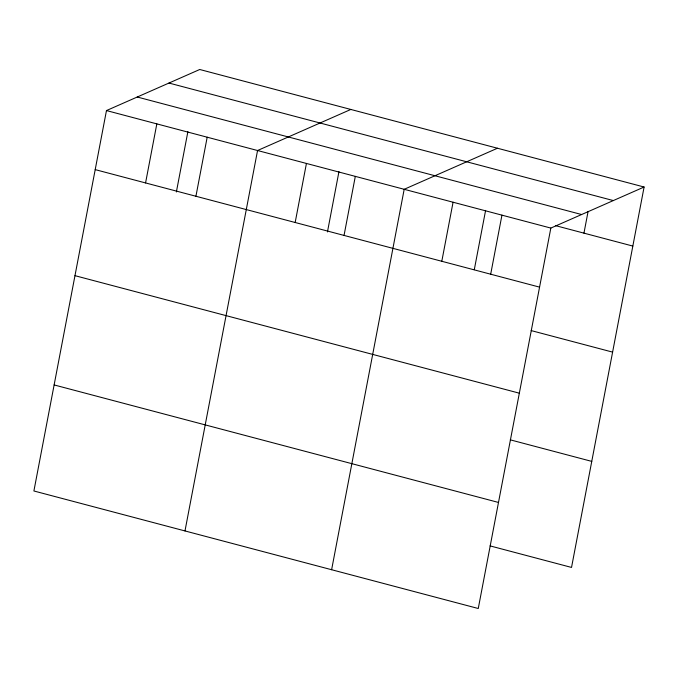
<?xml version="1.0" encoding="UTF-8"?>
<svg xmlns="http://www.w3.org/2000/svg" width="678" height="678" viewBox="0 0 678 678"><rect width="100%" height="100%" fill="white"/><g stroke="black" fill="none" stroke-linecap="round" stroke-linejoin="round"><path stroke-width="1.02" d="M644.1 187.018L199.739 69.495L106.471 110.565L33.9 490.982L478.261 608.505L550.833 228.079L644.1 187.018L571.529 567.435L490.067 545.892M145.567 182.933L156.83 123.879M176.373 191.976L187.882 131.676M195.925 196.256L207.188 137.202M184.984 530.942L257.555 150.516L350.823 109.455M295.167 222.503L306.431 163.44M327.457 231.935L338.958 171.627M344.043 235.427L355.314 176.373M331.618 569.723L404.19 189.298L497.457 148.236M441.802 261.276L453.074 202.222M474.295 269.675L485.601 210.409M490.686 274.209L501.949 215.146M583.953 233.147L588.106 211.383M168.958 83.047L613.319 200.569M137.253 97.013L581.614 214.528M555.443 225.605L632.837 246.072M106.471 110.565L550.833 228.079M95.208 169.619L539.569 287.133M531.137 330.576L612.607 352.119M74.97 275.666L519.331 393.181M510.297 439.844L591.758 461.387M54.13 384.935L498.491 502.449"/></g></svg>
